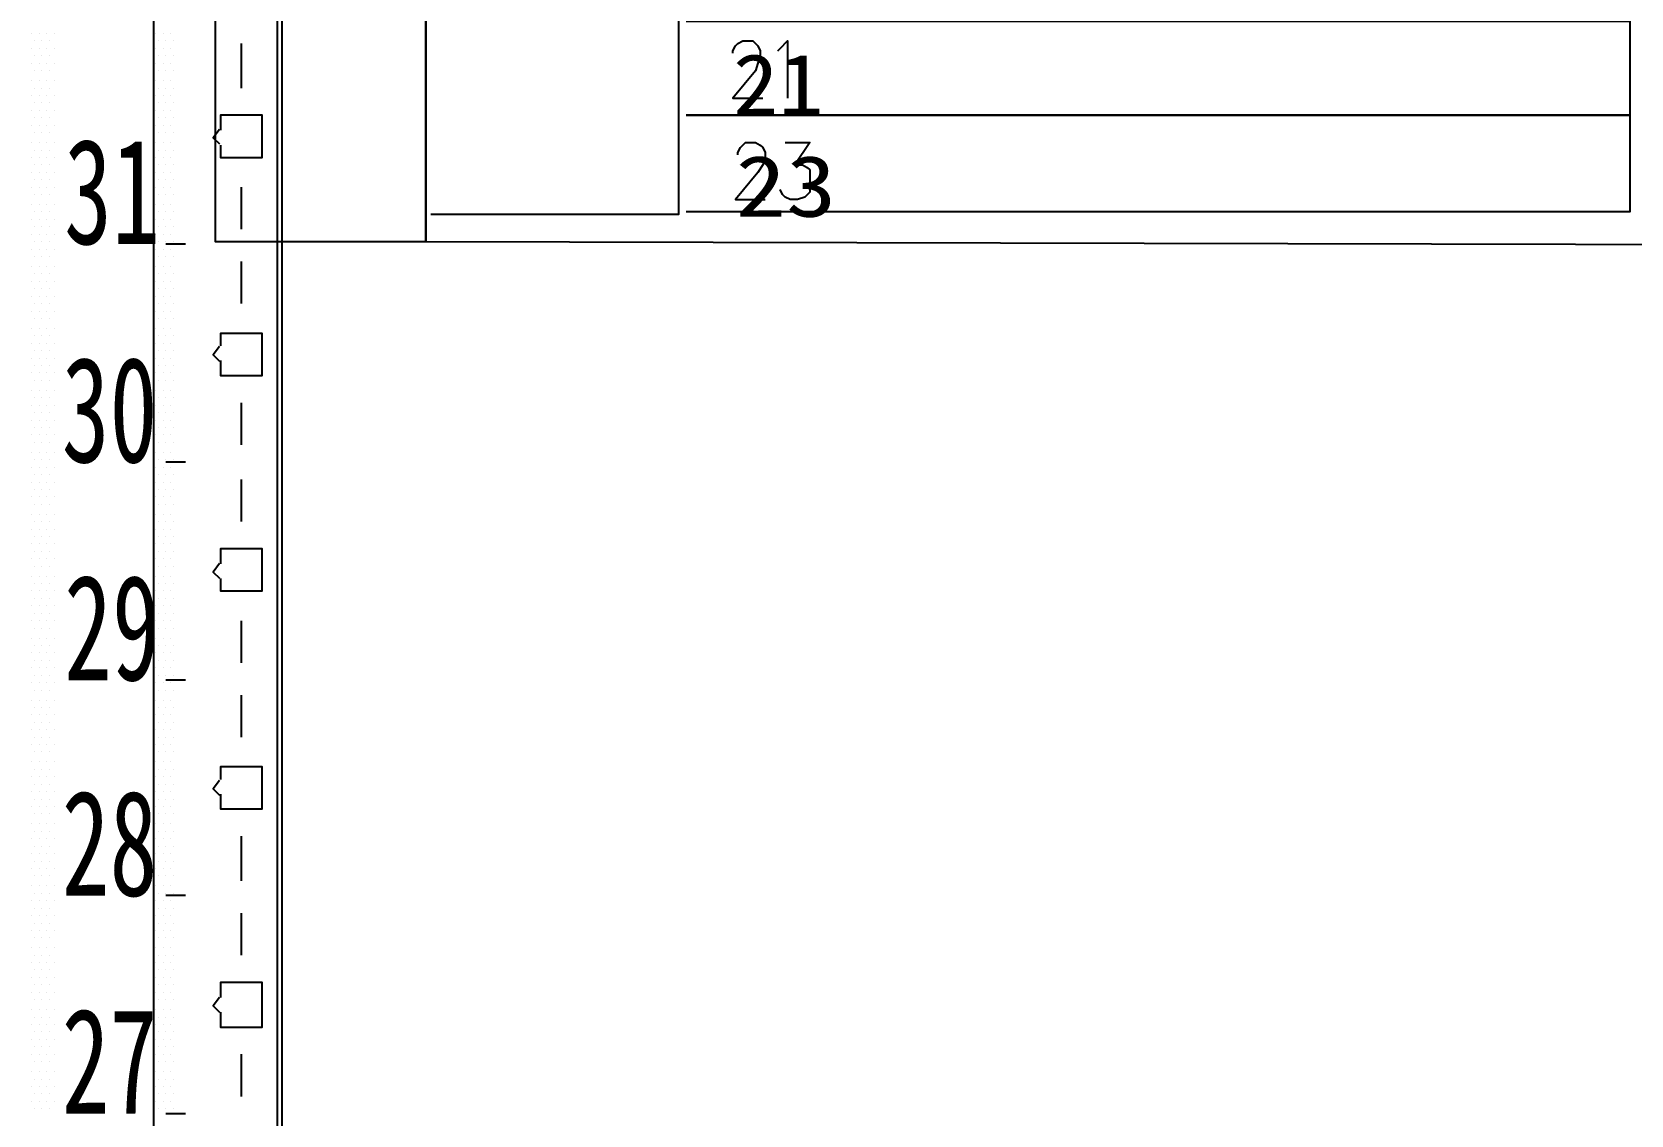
# Model space of a CAD drawing. Header units: metres. Extents: x 17 to 1264, y 17 to 859.
# Drawn here: x 307.7 to 400.7, y 449.4 to 512.3 of the extents above; entities that cross this region are included whole.
import ezdxf

# ---------------------------------------------------------------- set-up
doc = ezdxf.new("R2010")
doc.units = ezdxf.units.M
for name, color, linetype in [('LINES', 7, 'Continuous'), ('POLYLINES', 4, 'Continuous'), ('RECTS', 7, 'Continuous'), ('TEXTS', 3, 'Continuous')]:
    doc.layers.add(name, color=color, linetype=linetype)

msp = doc.modelspace()

# ---------------------------------------------------------------- linework, layer by layer
at = {"layer": 'LINES'}
for p, q in [((322.27, 121.54), (322.27, 716.83)), ((307.72, 512.21), (307.72, 512.21)), ((308.15, 512.21), (308.15, 512.21)), ((308.59, 512.21), (308.59, 512.21)), ((309.02, 512.21), (309.02, 512.21)), ((314.92, 512.21), (314.92, 512.21)), ((315.35, 512.21), (315.35, 512.21)), ((315.79, 512.21), (315.79, 512.21)), ((307.72, 511.34), (307.72, 511.34)), ((307.87, 511.78), (307.87, 511.78)), ((308.15, 511.34), (308.15, 511.34)), ((308.3, 511.78), (308.3, 511.78)), ((308.59, 511.34), (308.59, 511.34)), ((308.73, 511.78), (308.73, 511.78)), ((309.02, 511.34), (309.02, 511.34)), ((314.92, 511.34), (314.92, 511.34)), ((315.07, 511.78), (315.07, 511.78)), ((315.35, 511.34), (315.35, 511.34)), ((315.5, 511.78), (315.5, 511.78)), ((315.79, 511.34), (315.79, 511.34)), ((315.93, 511.78), (315.93, 511.78)), ((319.89, 511.63), (319.89, 509.04)), ((307.72, 510.48), (307.72, 510.48)), ((307.87, 510.91), (307.87, 510.91)), ((308.15, 510.48), (308.15, 510.48)), ((308.3, 510.91), (308.3, 510.91)), ((308.59, 510.48), (308.59, 510.48)), ((308.73, 510.91), (308.73, 510.91)), ((309.02, 510.48), (309.02, 510.48)), ((314.92, 510.48), (314.92, 510.48)), ((315.07, 510.91), (315.07, 510.91)), ((315.35, 510.48), (315.35, 510.48)), ((315.5, 510.91), (315.5, 510.91)), ((315.79, 510.48), (315.79, 510.48)), ((315.93, 510.91), (315.93, 510.91)), ((307.72, 509.47), (307.72, 509.47)), ((307.87, 510.05), (307.87, 510.05)), ((308.15, 509.47), (308.15, 509.47)), ((308.3, 510.05), (308.3, 510.05)), ((308.59, 509.47), (308.59, 509.47)), ((308.73, 510.05), (308.73, 510.05)), ((309.02, 509.47), (309.02, 509.47)), ((314.92, 509.47), (314.92, 509.47)), ((315.07, 510.05), (315.07, 510.05)), ((315.35, 509.47), (315.35, 509.47)), ((315.5, 510.05), (315.5, 510.05)), ((315.79, 509.47), (315.79, 509.47)), ((315.93, 510.05), (315.93, 510.05)), ((307.72, 508.61), (307.72, 508.61)), ((307.87, 509.04), (307.87, 509.04)), ((308.15, 508.61), (308.15, 508.61)), ((308.3, 509.04), (308.3, 509.04)), ((308.59, 508.61), (308.59, 508.61)), ((308.73, 509.04), (308.73, 509.04)), ((309.02, 508.61), (309.02, 508.61)), ((314.92, 508.61), (314.92, 508.61)), ((315.07, 509.04), (315.07, 509.04)), ((315.35, 508.61), (315.35, 508.61)), ((315.5, 509.04), (315.5, 509.04)), ((315.79, 508.61), (315.79, 508.61)), ((315.93, 509.04), (315.93, 509.04)), ((307.72, 507.74), (307.72, 507.74)), ((307.87, 508.18), (307.87, 508.18)), ((308.15, 507.74), (308.15, 507.74)), ((308.3, 508.18), (308.3, 508.18)), ((308.59, 507.74), (308.59, 507.74)), ((308.73, 508.18), (308.73, 508.18)), ((309.02, 507.74), (309.02, 507.74)), ((314.92, 507.74), (314.92, 507.74)), ((315.07, 508.18), (315.07, 508.18)), ((315.35, 507.74), (315.35, 507.74)), ((315.5, 508.18), (315.5, 508.18)), ((315.79, 507.74), (315.79, 507.74)), ((315.93, 508.18), (315.93, 508.18)), ((307.72, 506.88), (307.72, 506.88)), ((307.87, 507.31), (307.87, 507.31)), ((308.15, 506.88), (308.15, 506.88)), ((308.3, 507.31), (308.3, 507.31)), ((308.59, 506.88), (308.59, 506.88)), ((308.73, 507.31), (308.73, 507.31)), ((309.02, 506.88), (309.02, 506.88)), ((314.92, 506.88), (314.92, 506.88)), ((315.07, 507.31), (315.07, 507.31)), ((315.35, 506.88), (315.35, 506.88)), ((315.5, 507.31), (315.5, 507.31)), ((315.79, 506.88), (315.79, 506.88)), ((315.93, 507.31), (315.93, 507.31)), ((307.72, 505.87), (307.72, 505.87)), ((307.87, 506.45), (307.87, 506.45)), ((308.15, 505.87), (308.15, 505.87)), ((308.3, 506.45), (308.3, 506.45)), ((308.59, 505.87), (308.59, 505.87)), ((308.73, 506.45), (308.73, 506.45)), ((309.02, 505.87), (309.02, 505.87)), ((314.92, 505.87), (314.92, 505.87)), ((315.07, 506.45), (315.07, 506.45)), ((315.35, 505.87), (315.35, 505.87)), ((315.5, 506.45), (315.5, 506.45)), ((315.79, 505.87), (315.79, 505.87)), ((315.93, 506.45), (315.93, 506.45)), ((307.72, 505.01), (307.72, 505.01)), ((307.87, 505.44), (307.87, 505.44)), ((308.15, 505.01), (308.15, 505.01)), ((308.3, 505.44), (308.3, 505.44)), ((308.59, 505.01), (308.59, 505.01)), ((308.73, 505.44), (308.73, 505.44)), ((309.02, 505.01), (309.02, 505.01)), ((314.92, 505.01), (314.92, 505.01)), ((315.07, 505.44), (315.07, 505.44)), ((315.35, 505.01), (315.35, 505.01)), ((315.5, 505.44), (315.5, 505.44)), ((315.79, 505.01), (315.79, 505.01)), ((315.93, 505.44), (315.93, 505.44)), ((307.72, 504.14), (307.72, 504.14)), ((307.87, 504.58), (307.87, 504.58)), ((308.15, 504.14), (308.15, 504.14)), ((308.3, 504.58), (308.3, 504.58)), ((308.59, 504.14), (308.59, 504.14)), ((308.73, 504.58), (308.73, 504.58)), ((309.02, 504.14), (309.02, 504.14)), ((314.92, 504.14), (314.92, 504.14)), ((315.07, 504.58), (315.07, 504.58)), ((315.35, 504.14), (315.35, 504.14)), ((315.5, 504.58), (315.5, 504.58)), ((315.79, 504.14), (315.79, 504.14)), ((315.93, 504.58), (315.93, 504.58)), ((307.72, 503.28), (307.72, 503.28)), ((307.87, 503.71), (307.87, 503.71)), ((308.15, 503.28), (308.15, 503.28)), ((308.3, 503.71), (308.3, 503.71)), ((308.59, 503.28), (308.59, 503.28)), ((308.73, 503.71), (308.73, 503.71)), ((309.02, 503.28), (309.02, 503.28)), ((314.92, 503.28), (314.92, 503.28)), ((315.07, 503.71), (315.07, 503.71)), ((315.35, 503.28), (315.35, 503.28)), ((315.5, 503.71), (315.5, 503.71)), ((315.79, 503.28), (315.79, 503.28)), ((315.93, 503.71), (315.93, 503.71)), ((319.89, 503.28), (319.89, 500.83)), ((307.72, 502.27), (307.72, 502.27)), ((307.87, 502.85), (307.87, 502.85)), ((308.15, 502.27), (308.15, 502.27)), ((308.3, 502.85), (308.3, 502.85)), ((308.59, 502.27), (308.59, 502.27)), ((308.73, 502.85), (308.73, 502.85)), ((309.02, 502.27), (309.02, 502.27)), ((314.92, 502.27), (314.92, 502.27)), ((315.07, 502.85), (315.07, 502.85)), ((315.35, 502.27), (315.35, 502.27)), ((315.5, 502.85), (315.5, 502.85)), ((315.79, 502.27), (315.79, 502.27)), ((315.93, 502.85), (315.93, 502.85)), ((307.72, 501.41), (307.72, 501.41)), ((307.87, 501.84), (307.87, 501.84)), ((308.15, 501.41), (308.15, 501.41)), ((308.3, 501.84), (308.3, 501.84)), ((308.59, 501.41), (308.59, 501.41)), ((308.73, 501.84), (308.73, 501.84)), ((309.02, 501.41), (309.02, 501.41)), ((314.92, 501.41), (314.92, 501.41)), ((315.07, 501.84), (315.07, 501.84)), ((315.35, 501.41), (315.35, 501.41)), ((315.5, 501.84), (315.5, 501.84)), ((315.79, 501.41), (315.79, 501.41)), ((315.93, 501.84), (315.93, 501.84)), ((307.72, 500.54), (307.72, 500.54)), ((307.87, 500.98), (307.87, 500.98)), ((307.87, 500.11), (307.87, 500.11)), ((308.15, 500.54), (308.15, 500.54)), ((308.3, 500.98), (308.3, 500.98)), ((308.3, 500.11), (308.3, 500.11)), ((308.59, 500.54), (308.59, 500.54)), ((308.73, 500.98), (308.73, 500.98)), ((308.73, 500.11), (308.73, 500.11)), ((309.02, 500.54), (309.02, 500.54)), ((314.92, 500.54), (314.92, 500.54)), ((315.07, 500.98), (315.07, 500.98)), ((315.07, 500.11), (315.07, 500.11)), ((315.35, 500.54), (315.35, 500.54)), ((315.5, 500.98), (315.5, 500.98)), ((315.5, 500.11), (315.5, 500.11)), ((315.79, 500.54), (315.79, 500.54)), ((315.93, 500.98), (315.93, 500.98)), ((315.93, 500.11), (315.93, 500.11)), ((307.72, 499.68), (307.72, 499.68)), ((307.87, 499.25), (307.87, 499.25)), ((308.15, 499.68), (308.15, 499.68)), ((308.3, 499.25), (308.3, 499.25)), ((308.59, 499.68), (308.59, 499.68)), ((308.73, 499.25), (308.73, 499.25)), ((309.02, 499.68), (309.02, 499.68)), ((314.92, 499.68), (314.92, 499.68)), ((315.07, 499.25), (315.07, 499.25)), ((315.35, 499.68), (315.35, 499.68)), ((316.65, 499.97), (315.5, 499.97)), ((315.5, 499.25), (315.5, 499.25)), ((315.79, 499.68), (315.79, 499.68)), ((315.93, 499.25), (315.93, 499.25)), ((307.72, 498.67), (307.72, 498.67)), ((307.87, 498.24), (307.87, 498.24)), ((308.15, 498.67), (308.15, 498.67)), ((308.3, 498.24), (308.3, 498.24)), ((308.59, 498.67), (308.59, 498.67)), ((308.73, 498.24), (308.73, 498.24)), ((309.02, 498.67), (309.02, 498.67)), ((314.92, 498.67), (314.92, 498.67)), ((315.07, 498.24), (315.07, 498.24)), ((315.35, 498.67), (315.35, 498.67)), ((315.5, 498.24), (315.5, 498.24)), ((315.79, 498.67), (315.79, 498.67)), ((315.93, 498.24), (315.93, 498.24)), ((319.89, 498.96), (319.89, 496.51)), ((307.72, 497.81), (307.72, 497.81)), ((307.87, 497.38), (307.87, 497.38)), ((308.15, 497.81), (308.15, 497.81)), ((308.3, 497.38), (308.3, 497.38)), ((308.59, 497.81), (308.59, 497.81)), ((308.73, 497.38), (308.73, 497.38)), ((309.02, 497.81), (309.02, 497.81)), ((314.92, 497.81), (314.92, 497.81)), ((315.07, 497.38), (315.07, 497.38)), ((315.35, 497.81), (315.35, 497.81)), ((315.5, 497.38), (315.5, 497.38)), ((315.79, 497.81), (315.79, 497.81)), ((315.93, 497.38), (315.93, 497.38)), ((307.72, 496.94), (307.72, 496.94)), ((307.87, 496.51), (307.87, 496.51)), ((308.15, 496.94), (308.15, 496.94)), ((308.3, 496.51), (308.3, 496.51)), ((308.59, 496.94), (308.59, 496.94)), ((308.73, 496.51), (308.73, 496.51)), ((309.02, 496.94), (309.02, 496.94)), ((314.92, 496.94), (314.92, 496.94)), ((315.07, 496.51), (315.07, 496.51)), ((315.35, 496.94), (315.35, 496.94)), ((315.5, 496.51), (315.5, 496.51)), ((315.79, 496.94), (315.79, 496.94)), ((315.93, 496.51), (315.93, 496.51)), ((307.72, 496.08), (307.72, 496.08)), ((307.87, 495.65), (307.87, 495.65)), ((308.15, 496.08), (308.15, 496.08)), ((308.3, 495.65), (308.3, 495.65)), ((308.59, 496.08), (308.59, 496.08)), ((308.73, 495.65), (308.73, 495.65)), ((309.02, 496.08), (309.02, 496.08)), ((314.92, 496.08), (314.92, 496.08)), ((315.07, 495.65), (315.07, 495.65)), ((315.35, 496.08), (315.35, 496.08)), ((315.5, 495.65), (315.5, 495.65)), ((315.79, 496.08), (315.79, 496.08)), ((315.93, 495.65), (315.93, 495.65)), ((307.72, 495.07), (307.72, 495.07)), ((307.87, 494.64), (307.87, 494.64)), ((308.15, 495.07), (308.15, 495.07)), ((308.3, 494.64), (308.3, 494.64)), ((308.59, 495.07), (308.59, 495.07)), ((308.73, 494.64), (308.73, 494.64)), ((309.02, 495.07), (309.02, 495.07)), ((314.92, 495.07), (314.92, 495.07)), ((315.07, 494.64), (315.07, 494.64)), ((315.35, 495.07), (315.35, 495.07)), ((315.5, 494.64), (315.5, 494.64)), ((315.79, 495.07), (315.79, 495.07)), ((315.93, 494.64), (315.93, 494.64)), ((307.72, 494.21), (307.72, 494.21)), ((307.87, 493.78), (307.87, 493.78)), ((308.15, 494.21), (308.15, 494.21)), ((308.3, 493.78), (308.3, 493.78)), ((308.59, 494.21), (308.59, 494.21)), ((308.73, 493.78), (308.73, 493.78)), ((309.02, 494.21), (309.02, 494.21)), ((314.92, 494.21), (314.92, 494.21)), ((315.07, 493.78), (315.07, 493.78)), ((315.35, 494.21), (315.35, 494.21)), ((315.5, 493.78), (315.5, 493.78)), ((315.79, 494.21), (315.79, 494.21)), ((315.93, 493.78), (315.93, 493.78)), ((307.72, 493.34), (307.72, 493.34)), ((307.87, 492.91), (307.87, 492.91)), ((308.15, 493.34), (308.15, 493.34)), ((308.3, 492.91), (308.3, 492.91)), ((308.59, 493.34), (308.59, 493.34)), ((308.73, 492.91), (308.73, 492.91)), ((309.02, 493.34), (309.02, 493.34)), ((314.92, 493.34), (314.92, 493.34)), ((315.07, 492.91), (315.07, 492.91)), ((315.35, 493.34), (315.35, 493.34)), ((315.5, 492.91), (315.5, 492.91)), ((315.79, 493.34), (315.79, 493.34)), ((315.93, 492.91), (315.93, 492.91)), ((307.72, 492.48), (307.72, 492.48)), ((307.87, 492.05), (307.87, 492.05)), ((308.15, 492.48), (308.15, 492.48)), ((308.3, 492.05), (308.3, 492.05)), ((308.59, 492.48), (308.59, 492.48)), ((308.73, 492.05), (308.73, 492.05)), ((309.02, 492.48), (309.02, 492.48)), ((314.92, 492.48), (314.92, 492.48)), ((315.07, 492.05), (315.07, 492.05)), ((315.35, 492.48), (315.35, 492.48)), ((315.5, 492.05), (315.5, 492.05)), ((315.79, 492.48), (315.79, 492.48)), ((315.93, 492.05), (315.93, 492.05)), ((307.72, 491.47), (307.72, 491.47)), ((307.87, 491.04), (307.87, 491.04)), ((308.15, 491.47), (308.15, 491.47)), ((308.3, 491.04), (308.3, 491.04)), ((308.59, 491.47), (308.59, 491.47)), ((308.73, 491.04), (308.73, 491.04)), ((309.02, 491.47), (309.02, 491.47)), ((314.92, 491.47), (314.92, 491.47)), ((315.07, 491.04), (315.07, 491.04)), ((315.35, 491.47), (315.35, 491.47)), ((315.5, 491.04), (315.5, 491.04)), ((315.79, 491.47), (315.79, 491.47)), ((315.93, 491.04), (315.93, 491.04)), ((307.72, 490.61), (307.72, 490.61)), ((307.87, 490.18), (307.87, 490.18)), ((308.15, 490.61), (308.15, 490.61)), ((308.3, 490.18), (308.3, 490.18)), ((308.59, 490.61), (308.59, 490.61)), ((308.73, 490.18), (308.73, 490.18)), ((309.02, 490.61), (309.02, 490.61)), ((314.92, 490.61), (314.92, 490.61)), ((315.07, 490.18), (315.07, 490.18)), ((315.35, 490.61), (315.35, 490.61)), ((315.5, 490.18), (315.5, 490.18)), ((315.79, 490.61), (315.79, 490.61)), ((315.93, 490.18), (315.93, 490.18)), ((319.89, 490.75), (319.89, 488.3)), ((307.72, 489.74), (307.72, 489.74)), ((307.87, 489.31), (307.87, 489.31)), ((308.15, 489.74), (308.15, 489.74)), ((308.3, 489.31), (308.3, 489.31)), ((308.59, 489.74), (308.59, 489.74)), ((308.73, 489.31), (308.73, 489.31)), ((309.02, 489.74), (309.02, 489.74)), ((314.92, 489.74), (314.92, 489.74)), ((315.07, 489.31), (315.07, 489.31)), ((315.35, 489.74), (315.35, 489.74)), ((315.5, 489.31), (315.5, 489.31)), ((315.79, 489.74), (315.79, 489.74)), ((315.93, 489.31), (315.93, 489.31)), ((307.72, 488.88), (307.72, 488.88)), ((307.87, 488.45), (307.87, 488.45)), ((308.15, 488.88), (308.15, 488.88)), ((308.3, 488.45), (308.3, 488.45)), ((308.59, 488.88), (308.59, 488.88)), ((308.73, 488.45), (308.73, 488.45)), ((309.02, 488.88), (309.02, 488.88)), ((314.92, 488.88), (314.92, 488.88)), ((315.07, 488.45), (315.07, 488.45)), ((315.35, 488.88), (315.35, 488.88)), ((315.5, 488.45), (315.5, 488.45)), ((315.79, 488.88), (315.79, 488.88)), ((315.93, 488.45), (315.93, 488.45)), ((307.72, 487.87), (307.72, 487.87)), ((307.87, 487.44), (307.87, 487.44)), ((308.15, 487.87), (308.15, 487.87)), ((308.3, 487.44), (308.3, 487.44)), ((308.59, 487.87), (308.59, 487.87)), ((308.73, 487.44), (308.73, 487.44)), ((309.02, 487.87), (309.02, 487.87)), ((314.92, 487.87), (314.92, 487.87)), ((315.07, 487.44), (315.07, 487.44)), ((315.35, 487.87), (315.35, 487.87)), ((315.5, 487.44), (315.5, 487.44)), ((316.65, 487.3), (315.5, 487.3)), ((315.79, 487.87), (315.79, 487.87)), ((315.93, 487.44), (315.93, 487.44)), ((307.72, 487.01), (307.72, 487.01)), ((307.87, 486.58), (307.87, 486.58)), ((308.15, 487.01), (308.15, 487.01)), ((308.3, 486.58), (308.3, 486.58)), ((308.59, 487.01), (308.59, 487.01)), ((308.73, 486.58), (308.73, 486.58)), ((309.02, 487.01), (309.02, 487.01)), ((314.92, 487.01), (314.92, 487.01)), ((315.07, 486.58), (315.07, 486.58)), ((315.35, 487.01), (315.35, 487.01)), ((315.5, 486.58), (315.5, 486.58)), ((315.79, 487.01), (315.79, 487.01)), ((315.93, 486.58), (315.93, 486.58)), ((319.89, 486.29), (319.89, 483.84)), ((307.72, 486.14), (307.72, 486.14)), ((307.72, 485.28), (307.72, 485.28)), ((307.87, 485.71), (307.87, 485.71)), ((308.15, 486.14), (308.15, 486.14)), ((308.15, 485.28), (308.15, 485.28)), ((308.3, 485.71), (308.3, 485.71)), ((308.59, 486.14), (308.59, 486.14)), ((308.59, 485.28), (308.59, 485.28)), ((308.73, 485.71), (308.73, 485.71)), ((309.02, 486.14), (309.02, 486.14)), ((309.02, 485.28), (309.02, 485.28)), ((314.92, 486.14), (314.92, 486.14)), ((314.92, 485.28), (314.92, 485.28)), ((315.07, 485.71), (315.07, 485.71)), ((315.35, 486.14), (315.35, 486.14)), ((315.35, 485.28), (315.35, 485.28)), ((315.5, 485.71), (315.5, 485.71)), ((315.79, 486.14), (315.79, 486.14)), ((315.79, 485.28), (315.79, 485.28)), ((315.93, 485.71), (315.93, 485.71)), ((307.87, 484.85), (307.87, 484.85)), ((308.3, 484.85), (308.3, 484.85)), ((308.73, 484.85), (308.73, 484.85)), ((315.07, 484.85), (315.07, 484.85)), ((315.5, 484.85), (315.5, 484.85)), ((315.93, 484.85), (315.93, 484.85)), ((307.72, 484.27), (307.72, 484.27)), ((307.72, 483.41), (307.72, 483.41)), ((307.87, 483.84), (307.87, 483.84)), ((308.15, 484.27), (308.15, 484.27)), ((308.15, 483.41), (308.15, 483.41)), ((308.3, 483.84), (308.3, 483.84)), ((308.59, 484.27), (308.59, 484.27)), ((308.59, 483.41), (308.59, 483.41)), ((308.73, 483.84), (308.73, 483.84)), ((309.02, 484.27), (309.02, 484.27)), ((309.02, 483.41), (309.02, 483.41)), ((314.92, 484.27), (314.92, 484.27)), ((314.92, 483.41), (314.92, 483.41)), ((315.07, 483.84), (315.07, 483.84)), ((315.35, 484.27), (315.35, 484.27)), ((315.35, 483.41), (315.35, 483.41)), ((315.5, 483.84), (315.5, 483.84)), ((315.79, 484.27), (315.79, 484.27)), ((315.79, 483.41), (315.79, 483.41)), ((315.93, 483.84), (315.93, 483.84)), ((307.72, 482.54), (307.72, 482.54)), ((307.87, 482.98), (307.87, 482.98)), ((308.15, 482.54), (308.15, 482.54)), ((308.3, 482.98), (308.3, 482.98)), ((308.59, 482.54), (308.59, 482.54)), ((308.73, 482.98), (308.73, 482.98)), ((309.02, 482.54), (309.02, 482.54)), ((314.92, 482.54), (314.92, 482.54)), ((315.07, 482.98), (315.07, 482.98)), ((315.35, 482.54), (315.35, 482.54)), ((315.5, 482.98), (315.5, 482.98)), ((315.79, 482.54), (315.79, 482.54)), ((315.93, 482.98), (315.93, 482.98)), ((307.72, 481.68), (307.72, 481.68)), ((307.87, 482.11), (307.87, 482.11)), ((308.15, 481.68), (308.15, 481.68)), ((308.3, 482.11), (308.3, 482.11)), ((308.59, 481.68), (308.59, 481.68)), ((308.73, 482.11), (308.73, 482.11)), ((309.02, 481.68), (309.02, 481.68)), ((314.92, 481.68), (314.92, 481.68)), ((315.07, 482.11), (315.07, 482.11)), ((315.35, 481.68), (315.35, 481.68)), ((315.5, 482.11), (315.5, 482.11)), ((315.79, 481.68), (315.79, 481.68)), ((315.93, 482.11), (315.93, 482.11)), ((307.72, 480.67), (307.72, 480.67)), ((307.87, 481.25), (307.87, 481.25)), ((308.15, 480.67), (308.15, 480.67)), ((308.3, 481.25), (308.3, 481.25)), ((308.59, 480.67), (308.59, 480.67)), ((308.73, 481.25), (308.73, 481.25)), ((309.02, 480.67), (309.02, 480.67)), ((314.92, 480.67), (314.92, 480.67)), ((315.07, 481.25), (315.07, 481.25)), ((315.35, 480.67), (315.35, 480.67)), ((315.5, 481.25), (315.5, 481.25)), ((315.79, 480.67), (315.79, 480.67)), ((315.93, 481.25), (315.93, 481.25)), ((307.72, 479.81), (307.72, 479.81)), ((307.87, 480.24), (307.87, 480.24)), ((308.15, 479.81), (308.15, 479.81)), ((308.3, 480.24), (308.3, 480.24)), ((308.59, 479.81), (308.59, 479.81)), ((308.73, 480.24), (308.73, 480.24)), ((309.02, 479.81), (309.02, 479.81)), ((314.92, 479.81), (314.92, 479.81)), ((315.07, 480.24), (315.07, 480.24)), ((315.35, 479.81), (315.35, 479.81)), ((315.5, 480.24), (315.5, 480.24)), ((315.79, 479.81), (315.79, 479.81)), ((315.93, 480.24), (315.93, 480.24)), ((307.72, 478.94), (307.72, 478.94)), ((307.87, 479.38), (307.87, 479.38)), ((308.15, 478.94), (308.15, 478.94)), ((308.3, 479.38), (308.3, 479.38)), ((308.59, 478.94), (308.59, 478.94)), ((308.73, 479.38), (308.73, 479.38)), ((309.02, 478.94), (309.02, 478.94)), ((314.92, 478.94), (314.92, 478.94)), ((315.07, 479.38), (315.07, 479.38)), ((315.35, 478.94), (315.35, 478.94)), ((315.5, 479.38), (315.5, 479.38)), ((315.79, 478.94), (315.79, 478.94)), ((315.93, 479.38), (315.93, 479.38)), ((307.72, 478.08), (307.72, 478.08)), ((307.87, 478.51), (307.87, 478.51)), ((308.15, 478.08), (308.15, 478.08)), ((308.3, 478.51), (308.3, 478.51)), ((308.59, 478.08), (308.59, 478.08)), ((308.73, 478.51), (308.73, 478.51)), ((309.02, 478.08), (309.02, 478.08)), ((314.92, 478.08), (314.92, 478.08)), ((315.07, 478.51), (315.07, 478.51)), ((315.35, 478.08), (315.35, 478.08)), ((315.5, 478.51), (315.5, 478.51)), ((315.79, 478.08), (315.79, 478.08)), ((315.93, 478.51), (315.93, 478.51)), ((319.89, 478.08), (319.89, 475.63)), ((307.72, 477.07), (307.72, 477.07)), ((307.87, 477.65), (307.87, 477.65)), ((308.15, 477.07), (308.15, 477.07)), ((308.3, 477.65), (308.3, 477.65)), ((308.59, 477.07), (308.59, 477.07)), ((308.73, 477.65), (308.73, 477.65)), ((309.02, 477.07), (309.02, 477.07)), ((314.92, 477.07), (314.92, 477.07)), ((315.07, 477.65), (315.07, 477.65)), ((315.35, 477.07), (315.35, 477.07)), ((315.5, 477.65), (315.5, 477.65)), ((315.79, 477.07), (315.79, 477.07)), ((315.93, 477.65), (315.93, 477.65)), ((307.72, 476.21), (307.72, 476.21)), ((307.87, 476.64), (307.87, 476.64)), ((308.15, 476.21), (308.15, 476.21)), ((308.3, 476.64), (308.3, 476.64)), ((308.59, 476.21), (308.59, 476.21)), ((308.73, 476.64), (308.73, 476.64)), ((309.02, 476.21), (309.02, 476.21)), ((314.92, 476.21), (314.92, 476.21)), ((315.07, 476.64), (315.07, 476.64)), ((315.35, 476.21), (315.35, 476.21)), ((315.5, 476.64), (315.5, 476.64)), ((315.79, 476.21), (315.79, 476.21)), ((315.93, 476.64), (315.93, 476.64)), ((307.72, 475.34), (307.72, 475.34)), ((307.87, 475.78), (307.87, 475.78)), ((308.15, 475.34), (308.15, 475.34)), ((308.3, 475.78), (308.3, 475.78)), ((308.59, 475.34), (308.59, 475.34)), ((308.73, 475.78), (308.73, 475.78)), ((309.02, 475.34), (309.02, 475.34)), ((314.92, 475.34), (314.92, 475.34)), ((315.07, 475.78), (315.07, 475.78)), ((315.35, 475.34), (315.35, 475.34)), ((315.5, 475.78), (315.5, 475.78)), ((315.79, 475.34), (315.79, 475.34)), ((315.93, 475.78), (315.93, 475.78)), ((307.72, 474.48), (307.72, 474.48)), ((307.87, 474.91), (307.87, 474.91)), ((308.15, 474.48), (308.15, 474.48)), ((308.3, 474.91), (308.3, 474.91)), ((308.59, 474.48), (308.59, 474.48)), ((308.73, 474.91), (308.73, 474.91)), ((309.02, 474.48), (309.02, 474.48)), ((314.92, 474.48), (314.92, 474.48)), ((315.07, 474.91), (315.07, 474.91)), ((315.35, 474.48), (315.35, 474.48)), ((315.5, 474.91), (315.5, 474.91)), ((316.65, 474.62), (315.5, 474.62)), ((315.79, 474.48), (315.79, 474.48)), ((315.93, 474.91), (315.93, 474.91)), ((307.72, 473.47), (307.72, 473.47)), ((307.87, 474.05), (307.87, 474.05)), ((308.15, 473.47), (308.15, 473.47)), ((308.3, 474.05), (308.3, 474.05)), ((308.59, 473.47), (308.59, 473.47)), ((308.73, 474.05), (308.73, 474.05)), ((309.02, 473.47), (309.02, 473.47)), ((314.92, 473.47), (314.92, 473.47)), ((315.07, 474.05), (315.07, 474.05)), ((315.35, 473.47), (315.35, 473.47)), ((315.5, 474.05), (315.5, 474.05)), ((315.79, 473.47), (315.79, 473.47)), ((315.93, 474.05), (315.93, 474.05)), ((319.89, 473.76), (319.89, 471.31)), ((307.72, 472.61), (307.72, 472.61)), ((307.87, 473.04), (307.87, 473.04)), ((308.15, 472.61), (308.15, 472.61)), ((308.3, 473.04), (308.3, 473.04)), ((308.59, 472.61), (308.59, 472.61)), ((308.73, 473.04), (308.73, 473.04)), ((309.02, 472.61), (309.02, 472.61)), ((314.92, 472.61), (314.92, 472.61)), ((315.07, 473.04), (315.07, 473.04)), ((315.35, 472.61), (315.35, 472.61)), ((315.5, 473.04), (315.5, 473.04)), ((315.79, 472.61), (315.79, 472.61)), ((315.93, 473.04), (315.93, 473.04)), ((307.72, 471.74), (307.72, 471.74)), ((307.87, 472.18), (307.87, 472.18)), ((307.87, 471.31), (307.87, 471.31)), ((308.15, 471.74), (308.15, 471.74)), ((308.3, 472.18), (308.3, 472.18)), ((308.3, 471.31), (308.3, 471.31)), ((308.59, 471.74), (308.59, 471.74)), ((308.73, 472.18), (308.73, 472.18)), ((308.73, 471.31), (308.73, 471.31)), ((309.02, 471.74), (309.02, 471.74)), ((314.92, 471.74), (314.92, 471.74)), ((315.07, 472.18), (315.07, 472.18)), ((315.07, 471.31), (315.07, 471.31)), ((315.35, 471.74), (315.35, 471.74)), ((315.5, 472.18), (315.5, 472.18)), ((315.5, 471.31), (315.5, 471.31)), ((315.79, 471.74), (315.79, 471.74)), ((315.93, 472.18), (315.93, 472.18)), ((315.93, 471.31), (315.93, 471.31)), ((307.72, 470.88), (307.72, 470.88)), ((307.87, 470.45), (307.87, 470.45)), ((308.15, 470.88), (308.15, 470.88)), ((308.3, 470.45), (308.3, 470.45)), ((308.59, 470.88), (308.59, 470.88)), ((308.73, 470.45), (308.73, 470.45)), ((309.02, 470.88), (309.02, 470.88)), ((314.92, 470.88), (314.92, 470.88)), ((315.07, 470.45), (315.07, 470.45)), ((315.35, 470.88), (315.35, 470.88)), ((315.5, 470.45), (315.5, 470.45)), ((315.79, 470.88), (315.79, 470.88)), ((315.93, 470.45), (315.93, 470.45)), ((307.72, 469.87), (307.72, 469.87)), ((307.87, 469.44), (307.87, 469.44)), ((308.15, 469.87), (308.15, 469.87)), ((308.3, 469.44), (308.3, 469.44)), ((308.59, 469.87), (308.59, 469.87)), ((308.73, 469.44), (308.73, 469.44)), ((309.02, 469.87), (309.02, 469.87)), ((314.92, 469.87), (314.92, 469.87)), ((315.07, 469.44), (315.07, 469.44)), ((315.35, 469.87), (315.35, 469.87)), ((315.5, 469.44), (315.5, 469.44)), ((315.79, 469.87), (315.79, 469.87)), ((315.93, 469.44), (315.93, 469.44)), ((307.72, 469.01), (307.72, 469.01)), ((307.87, 468.58), (307.87, 468.58)), ((308.15, 469.01), (308.15, 469.01)), ((308.3, 468.58), (308.3, 468.58)), ((308.59, 469.01), (308.59, 469.01)), ((308.73, 468.58), (308.73, 468.58)), ((309.02, 469.01), (309.02, 469.01)), ((314.92, 469.01), (314.92, 469.01)), ((315.07, 468.58), (315.07, 468.58)), ((315.35, 469.01), (315.35, 469.01)), ((315.5, 468.58), (315.5, 468.58)), ((315.79, 469.01), (315.79, 469.01)), ((315.93, 468.58), (315.93, 468.58)), ((307.72, 468.14), (307.72, 468.14)), ((307.87, 467.71), (307.87, 467.71)), ((308.15, 468.14), (308.15, 468.14)), ((308.3, 467.71), (308.3, 467.71)), ((308.59, 468.14), (308.59, 468.14)), ((308.73, 467.71), (308.73, 467.71)), ((309.02, 468.14), (309.02, 468.14)), ((314.92, 468.14), (314.92, 468.14)), ((315.07, 467.71), (315.07, 467.71)), ((315.35, 468.14), (315.35, 468.14)), ((315.5, 467.71), (315.5, 467.71)), ((315.79, 468.14), (315.79, 468.14)), ((315.93, 467.71), (315.93, 467.71)), ((307.72, 467.28), (307.72, 467.28)), ((307.87, 466.85), (307.87, 466.85)), ((308.15, 467.28), (308.15, 467.28)), ((308.3, 466.85), (308.3, 466.85)), ((308.59, 467.28), (308.59, 467.28)), ((308.73, 466.85), (308.73, 466.85)), ((309.02, 467.28), (309.02, 467.28)), ((314.92, 467.28), (314.92, 467.28)), ((315.07, 466.85), (315.07, 466.85)), ((315.35, 467.28), (315.35, 467.28)), ((315.5, 466.85), (315.5, 466.85)), ((315.79, 467.28), (315.79, 467.28)), ((315.93, 466.85), (315.93, 466.85)), ((307.72, 466.27), (307.72, 466.27)), ((307.87, 465.84), (307.87, 465.84)), ((308.15, 466.27), (308.15, 466.27)), ((308.3, 465.84), (308.3, 465.84)), ((308.59, 466.27), (308.59, 466.27)), ((308.73, 465.84), (308.73, 465.84)), ((309.02, 466.27), (309.02, 466.27)), ((314.92, 466.27), (314.92, 466.27)), ((315.07, 465.84), (315.07, 465.84)), ((315.35, 466.27), (315.35, 466.27)), ((315.5, 465.84), (315.5, 465.84)), ((315.79, 466.27), (315.79, 466.27)), ((315.93, 465.84), (315.93, 465.84)), ((307.72, 465.41), (307.72, 465.41)), ((307.87, 464.98), (307.87, 464.98)), ((308.15, 465.41), (308.15, 465.41)), ((308.3, 464.98), (308.3, 464.98)), ((308.59, 465.41), (308.59, 465.41)), ((308.73, 464.98), (308.73, 464.98)), ((309.02, 465.41), (309.02, 465.41)), ((314.92, 465.41), (314.92, 465.41)), ((315.07, 464.98), (315.07, 464.98)), ((315.35, 465.41), (315.35, 465.41)), ((315.5, 464.98), (315.5, 464.98)), ((315.79, 465.41), (315.79, 465.41)), ((315.93, 464.98), (315.93, 464.98)), ((319.89, 465.55), (319.89, 462.96)), ((307.72, 464.54), (307.72, 464.54)), ((307.87, 464.11), (307.87, 464.11)), ((308.15, 464.54), (308.15, 464.54)), ((308.3, 464.11), (308.3, 464.11)), ((308.59, 464.54), (308.59, 464.54)), ((308.73, 464.11), (308.73, 464.11)), ((309.02, 464.54), (309.02, 464.54)), ((314.92, 464.54), (314.92, 464.54)), ((315.07, 464.11), (315.07, 464.11)), ((315.35, 464.54), (315.35, 464.54)), ((315.5, 464.11), (315.5, 464.11)), ((315.79, 464.54), (315.79, 464.54)), ((315.93, 464.11), (315.93, 464.11)), ((307.72, 463.68), (307.72, 463.68)), ((307.87, 463.25), (307.87, 463.25)), ((308.15, 463.68), (308.15, 463.68)), ((308.3, 463.25), (308.3, 463.25)), ((308.59, 463.68), (308.59, 463.68)), ((308.73, 463.25), (308.73, 463.25)), ((309.02, 463.68), (309.02, 463.68)), ((314.92, 463.68), (314.92, 463.68)), ((315.07, 463.25), (315.07, 463.25)), ((315.35, 463.68), (315.35, 463.68)), ((315.5, 463.25), (315.5, 463.25)), ((315.79, 463.68), (315.79, 463.68)), ((315.93, 463.25), (315.93, 463.25)), ((307.72, 462.67), (307.72, 462.67)), ((307.87, 462.24), (307.87, 462.24)), ((308.15, 462.67), (308.15, 462.67)), ((308.3, 462.24), (308.3, 462.24)), ((308.59, 462.67), (308.59, 462.67)), ((308.73, 462.24), (308.73, 462.24)), ((309.02, 462.67), (309.02, 462.67)), ((314.92, 462.67), (314.92, 462.67)), ((315.07, 462.24), (315.07, 462.24)), ((315.35, 462.67), (315.35, 462.67)), ((315.5, 462.24), (315.5, 462.24)), ((316.65, 462.1), (315.5, 462.1)), ((315.79, 462.67), (315.79, 462.67)), ((315.93, 462.24), (315.93, 462.24)), ((307.72, 461.81), (307.72, 461.81)), ((307.87, 461.38), (307.87, 461.38)), ((308.15, 461.81), (308.15, 461.81)), ((308.3, 461.38), (308.3, 461.38)), ((308.59, 461.81), (308.59, 461.81)), ((308.73, 461.38), (308.73, 461.38)), ((309.02, 461.81), (309.02, 461.81)), ((314.92, 461.81), (314.92, 461.81)), ((315.07, 461.38), (315.07, 461.38)), ((315.35, 461.81), (315.35, 461.81)), ((315.5, 461.38), (315.5, 461.38)), ((315.79, 461.81), (315.79, 461.81)), ((315.93, 461.38), (315.93, 461.38)), ((319.89, 461.09), (319.89, 458.64)), ((307.72, 460.94), (307.72, 460.94)), ((307.87, 460.51), (307.87, 460.51)), ((308.15, 460.94), (308.15, 460.94)), ((308.3, 460.51), (308.3, 460.51)), ((308.59, 460.94), (308.59, 460.94)), ((308.73, 460.51), (308.73, 460.51)), ((309.02, 460.94), (309.02, 460.94)), ((314.92, 460.94), (314.92, 460.94)), ((315.07, 460.51), (315.07, 460.51)), ((315.35, 460.94), (315.35, 460.94)), ((315.5, 460.51), (315.5, 460.51)), ((315.79, 460.94), (315.79, 460.94)), ((315.93, 460.51), (315.93, 460.51)), ((307.72, 460.08), (307.72, 460.08)), ((307.87, 459.65), (307.87, 459.65)), ((308.15, 460.08), (308.15, 460.08)), ((308.3, 459.65), (308.3, 459.65)), ((308.59, 460.08), (308.59, 460.08)), ((308.73, 459.65), (308.73, 459.65)), ((309.02, 460.08), (309.02, 460.08)), ((314.92, 460.08), (314.92, 460.08)), ((315.07, 459.65), (315.07, 459.65)), ((315.35, 460.08), (315.35, 460.08)), ((315.5, 459.65), (315.5, 459.65)), ((315.79, 460.08), (315.79, 460.08)), ((315.93, 459.65), (315.93, 459.65)), ((307.72, 459.07), (307.72, 459.07)), ((307.87, 458.64), (307.87, 458.64)), ((308.15, 459.07), (308.15, 459.07)), ((308.3, 458.64), (308.3, 458.64)), ((308.59, 459.07), (308.59, 459.07)), ((308.73, 458.64), (308.73, 458.64)), ((309.02, 459.07), (309.02, 459.07)), ((314.92, 459.07), (314.92, 459.07)), ((315.07, 458.64), (315.07, 458.64)), ((315.35, 459.07), (315.35, 459.07)), ((315.5, 458.64), (315.5, 458.64)), ((315.79, 459.07), (315.79, 459.07)), ((315.93, 458.64), (315.93, 458.64)), ((307.72, 458.21), (307.72, 458.21)), ((307.72, 457.34), (307.72, 457.34)), ((307.87, 457.78), (307.87, 457.78)), ((308.15, 458.21), (308.15, 458.21)), ((308.15, 457.34), (308.15, 457.34)), ((308.3, 457.78), (308.3, 457.78)), ((308.59, 458.21), (308.59, 458.21)), ((308.59, 457.34), (308.59, 457.34)), ((308.73, 457.78), (308.73, 457.78)), ((309.02, 458.21), (309.02, 458.21)), ((309.02, 457.34), (309.02, 457.34)), ((314.92, 458.21), (314.92, 458.21)), ((314.92, 457.34), (314.92, 457.34)), ((315.07, 457.78), (315.07, 457.78)), ((315.35, 458.21), (315.35, 458.21)), ((315.35, 457.34), (315.35, 457.34)), ((315.5, 457.78), (315.5, 457.78)), ((315.79, 458.21), (315.79, 458.21)), ((315.79, 457.34), (315.79, 457.34)), ((315.93, 457.78), (315.93, 457.78)), ((307.72, 456.48), (307.72, 456.48)), ((307.87, 456.91), (307.87, 456.91)), ((308.15, 456.48), (308.15, 456.48)), ((308.3, 456.91), (308.3, 456.91)), ((308.59, 456.48), (308.59, 456.48)), ((308.73, 456.91), (308.73, 456.91)), ((309.02, 456.48), (309.02, 456.48)), ((314.92, 456.48), (314.92, 456.48)), ((315.07, 456.91), (315.07, 456.91)), ((315.35, 456.48), (315.35, 456.48)), ((315.5, 456.91), (315.5, 456.91)), ((315.79, 456.48), (315.79, 456.48)), ((315.93, 456.91), (315.93, 456.91)), ((307.87, 456.05), (307.87, 456.05)), ((308.3, 456.05), (308.3, 456.05)), ((308.73, 456.05), (308.73, 456.05)), ((315.07, 456.05), (315.07, 456.05)), ((315.5, 456.05), (315.5, 456.05)), ((315.93, 456.05), (315.93, 456.05)), ((307.72, 455.47), (307.72, 455.47)), ((307.72, 454.61), (307.72, 454.61)), ((307.87, 455.04), (307.87, 455.04)), ((308.15, 455.47), (308.15, 455.47)), ((308.15, 454.61), (308.15, 454.61)), ((308.3, 455.04), (308.3, 455.04)), ((308.59, 455.47), (308.59, 455.47)), ((308.59, 454.61), (308.59, 454.61)), ((308.73, 455.04), (308.73, 455.04)), ((309.02, 455.47), (309.02, 455.47)), ((309.02, 454.61), (309.02, 454.61)), ((314.92, 455.47), (314.92, 455.47)), ((314.92, 454.61), (314.92, 454.61)), ((315.07, 455.04), (315.07, 455.04)), ((315.35, 455.47), (315.35, 455.47)), ((315.35, 454.61), (315.35, 454.61)), ((315.5, 455.04), (315.5, 455.04)), ((315.79, 455.47), (315.79, 455.47)), ((315.79, 454.61), (315.79, 454.61)), ((315.93, 455.04), (315.93, 455.04)), ((307.72, 453.74), (307.72, 453.74)), ((307.87, 454.18), (307.87, 454.18)), ((308.15, 453.74), (308.15, 453.74)), ((308.3, 454.18), (308.3, 454.18)), ((308.59, 453.74), (308.59, 453.74)), ((308.73, 454.18), (308.73, 454.18)), ((309.02, 453.74), (309.02, 453.74)), ((314.92, 453.74), (314.92, 453.74)), ((315.07, 454.18), (315.07, 454.18)), ((315.35, 453.74), (315.35, 453.74)), ((315.5, 454.18), (315.5, 454.18)), ((315.79, 453.74), (315.79, 453.74)), ((315.93, 454.18), (315.93, 454.18)), ((307.72, 452.88), (307.72, 452.88)), ((307.87, 453.31), (307.87, 453.31)), ((308.15, 452.88), (308.15, 452.88)), ((308.3, 453.31), (308.3, 453.31)), ((308.59, 452.88), (308.59, 452.88)), ((308.73, 453.31), (308.73, 453.31)), ((309.02, 452.88), (309.02, 452.88)), ((314.92, 452.88), (314.92, 452.88)), ((315.07, 453.31), (315.07, 453.31)), ((315.35, 452.88), (315.35, 452.88)), ((315.5, 453.31), (315.5, 453.31)), ((315.79, 452.88), (315.79, 452.88)), ((315.93, 453.31), (315.93, 453.31)), ((319.89, 452.88), (319.89, 450.43)), ((307.72, 451.87), (307.72, 451.87)), ((307.87, 452.45), (307.87, 452.45)), ((308.15, 451.87), (308.15, 451.87)), ((308.3, 452.45), (308.3, 452.45)), ((308.59, 451.87), (308.59, 451.87)), ((308.73, 452.45), (308.73, 452.45)), ((309.02, 451.87), (309.02, 451.87)), ((314.92, 451.87), (314.92, 451.87)), ((315.07, 452.45), (315.07, 452.45)), ((315.35, 451.87), (315.35, 451.87)), ((315.5, 452.45), (315.5, 452.45)), ((315.79, 451.87), (315.79, 451.87)), ((315.93, 452.45), (315.93, 452.45)), ((307.72, 451.01), (307.72, 451.01)), ((307.87, 451.44), (307.87, 451.44)), ((308.15, 451.01), (308.15, 451.01)), ((308.3, 451.44), (308.3, 451.44)), ((308.59, 451.01), (308.59, 451.01)), ((308.73, 451.44), (308.73, 451.44)), ((309.02, 451.01), (309.02, 451.01)), ((314.92, 451.01), (314.92, 451.01)), ((315.07, 451.44), (315.07, 451.44)), ((315.35, 451.01), (315.35, 451.01)), ((315.5, 451.44), (315.5, 451.44)), ((315.79, 451.01), (315.79, 451.01)), ((315.93, 451.44), (315.93, 451.44)), ((307.72, 450.14), (307.72, 450.14)), ((307.87, 450.58), (307.87, 450.58)), ((308.15, 450.14), (308.15, 450.14)), ((308.3, 450.58), (308.3, 450.58)), ((308.59, 450.14), (308.59, 450.14)), ((308.73, 450.58), (308.73, 450.58)), ((309.02, 450.14), (309.02, 450.14)), ((314.92, 450.14), (314.92, 450.14)), ((315.07, 450.58), (315.07, 450.58)), ((315.35, 450.14), (315.35, 450.14)), ((315.5, 450.58), (315.5, 450.58)), ((315.79, 450.14), (315.79, 450.14)), ((315.93, 450.58), (315.93, 450.58)), ((307.87, 449.71), (307.87, 449.71)), ((308.3, 449.71), (308.3, 449.71)), ((308.73, 449.71), (308.73, 449.71)), ((315.07, 449.71), (315.07, 449.71)), ((315.5, 449.71), (315.5, 449.71)), ((316.65, 449.42), (315.5, 449.42)), ((315.93, 449.71), (315.93, 449.71))]:
    msp.add_line(p, q, dxfattribs=at)
at = {"layer": 'POLYLINES'}
for points in [[(314.78, 716.83), (314.78, 574.85), (314.78, 121.54)], [(321.98, 699.55), (321.98, 560.59), (321.98, 121.54)], [(318.38, 585.22), (330.62, 585.36), (330.62, 500.11), (318.38, 500.11), (318.38, 585.22)], [(330.62, 585.36), (455.9, 585.36), (455.9, 499.82), (330.62, 500.11), (330.62, 585.36)], [(348.47, 511.06), (348.47, 511.2), (348.62, 511.49), (348.76, 511.63), (349.05, 511.78), (349.63, 511.78), (349.77, 511.63), (349.91, 511.49), (350.06, 511.2), (350.06, 510.91), (349.91, 510.48), (349.77, 510.05), (348.47, 508.46), (350.2, 508.46)], [(351.07, 511.2), (351.21, 511.34), (351.64, 511.78), (351.64, 508.46)], [(318.62, 506.64), (318.26, 506.14), (318.62, 505.79)], [(318.67, 505.73), (318.67, 505.01), (321.11, 505.01), (321.11, 507.46), (318.67, 507.46), (318.67, 506.59)], [(348.76, 505.15), (348.76, 505.3), (348.91, 505.58), (349.05, 505.73), (349.19, 505.87), (349.77, 505.87), (350.06, 505.73), (350.2, 505.58), (350.35, 505.3), (350.35, 505.01), (350.2, 504.58), (349.91, 504.14), (348.62, 502.56), (350.35, 502.56)], [(351.5, 505.87), (352.94, 505.87), (352.07, 504.58), (352.51, 504.58), (352.79, 504.43), (352.94, 504.29), (352.94, 503.86), (352.94, 503.57), (352.94, 502.99), (352.65, 502.7), (352.22, 502.56), (351.79, 502.56), (351.5, 502.7), (351.35, 502.85), (351.21, 503.14)], [(318.67, 493.2), (318.67, 492.34), (321.11, 492.34), (321.11, 494.78), (318.67, 494.78), (318.67, 494.06)], [(318.62, 494.02), (318.26, 493.53), (318.62, 493.17)], [(318.67, 480.53), (318.67, 479.81), (321.11, 479.81), (321.11, 482.26), (318.67, 482.26), (318.67, 481.39)], [(318.62, 481.41), (318.26, 480.91), (318.62, 480.56)], [(318.67, 468), (318.67, 467.14), (321.11, 467.14), (321.11, 469.58), (318.67, 469.58), (318.67, 468.86)], [(318.62, 468.8), (318.26, 468.3), (318.62, 467.95)], [(318.67, 455.33), (318.67, 454.46), (321.11, 454.46), (321.11, 457.06), (318.67, 457.06), (318.67, 456.19)], [(318.62, 456.18), (318.26, 455.69), (318.62, 455.33)]]:
    msp.add_lwpolyline(points, dxfattribs=at)
at = {"layer": 'RECTS'}
for points in [[(330.91, 585.36), (345.31, 585.36), (345.31, 501.7), (330.91, 501.7)], [(345.74, 512.93), (400.6, 512.93), (400.6, 507.46), (345.74, 507.46)], [(345.74, 507.46), (400.6, 507.46), (400.6, 501.84), (345.74, 501.84)]]:
    msp.add_lwpolyline(points, dxfattribs=at)

# ---------------------------------------------------------------- texts
at = {"layer": 'TEXTS'}
for s, height, width, p in [('21', 3.56, 1.090475, (348.47, 507.47)), ('31', 6.13, 0.666667, (309.59, 499.97)), ('23', 3.56, 1.211639, (348.62, 501.56)), ('30', 6.13, 0.666667, (309.45, 487.29)), ('29', 6.13, 0.666667, (309.59, 474.62)), ('28', 6.13, 0.666667, (309.45, 462.09)), ('27', 6.13, 0.666667, (309.45, 449.42))]:
    msp.add_text(s, height=height, dxfattribs=dict(at, width=width)).set_placement(p)

doc.saveas('drawing.dxf')
